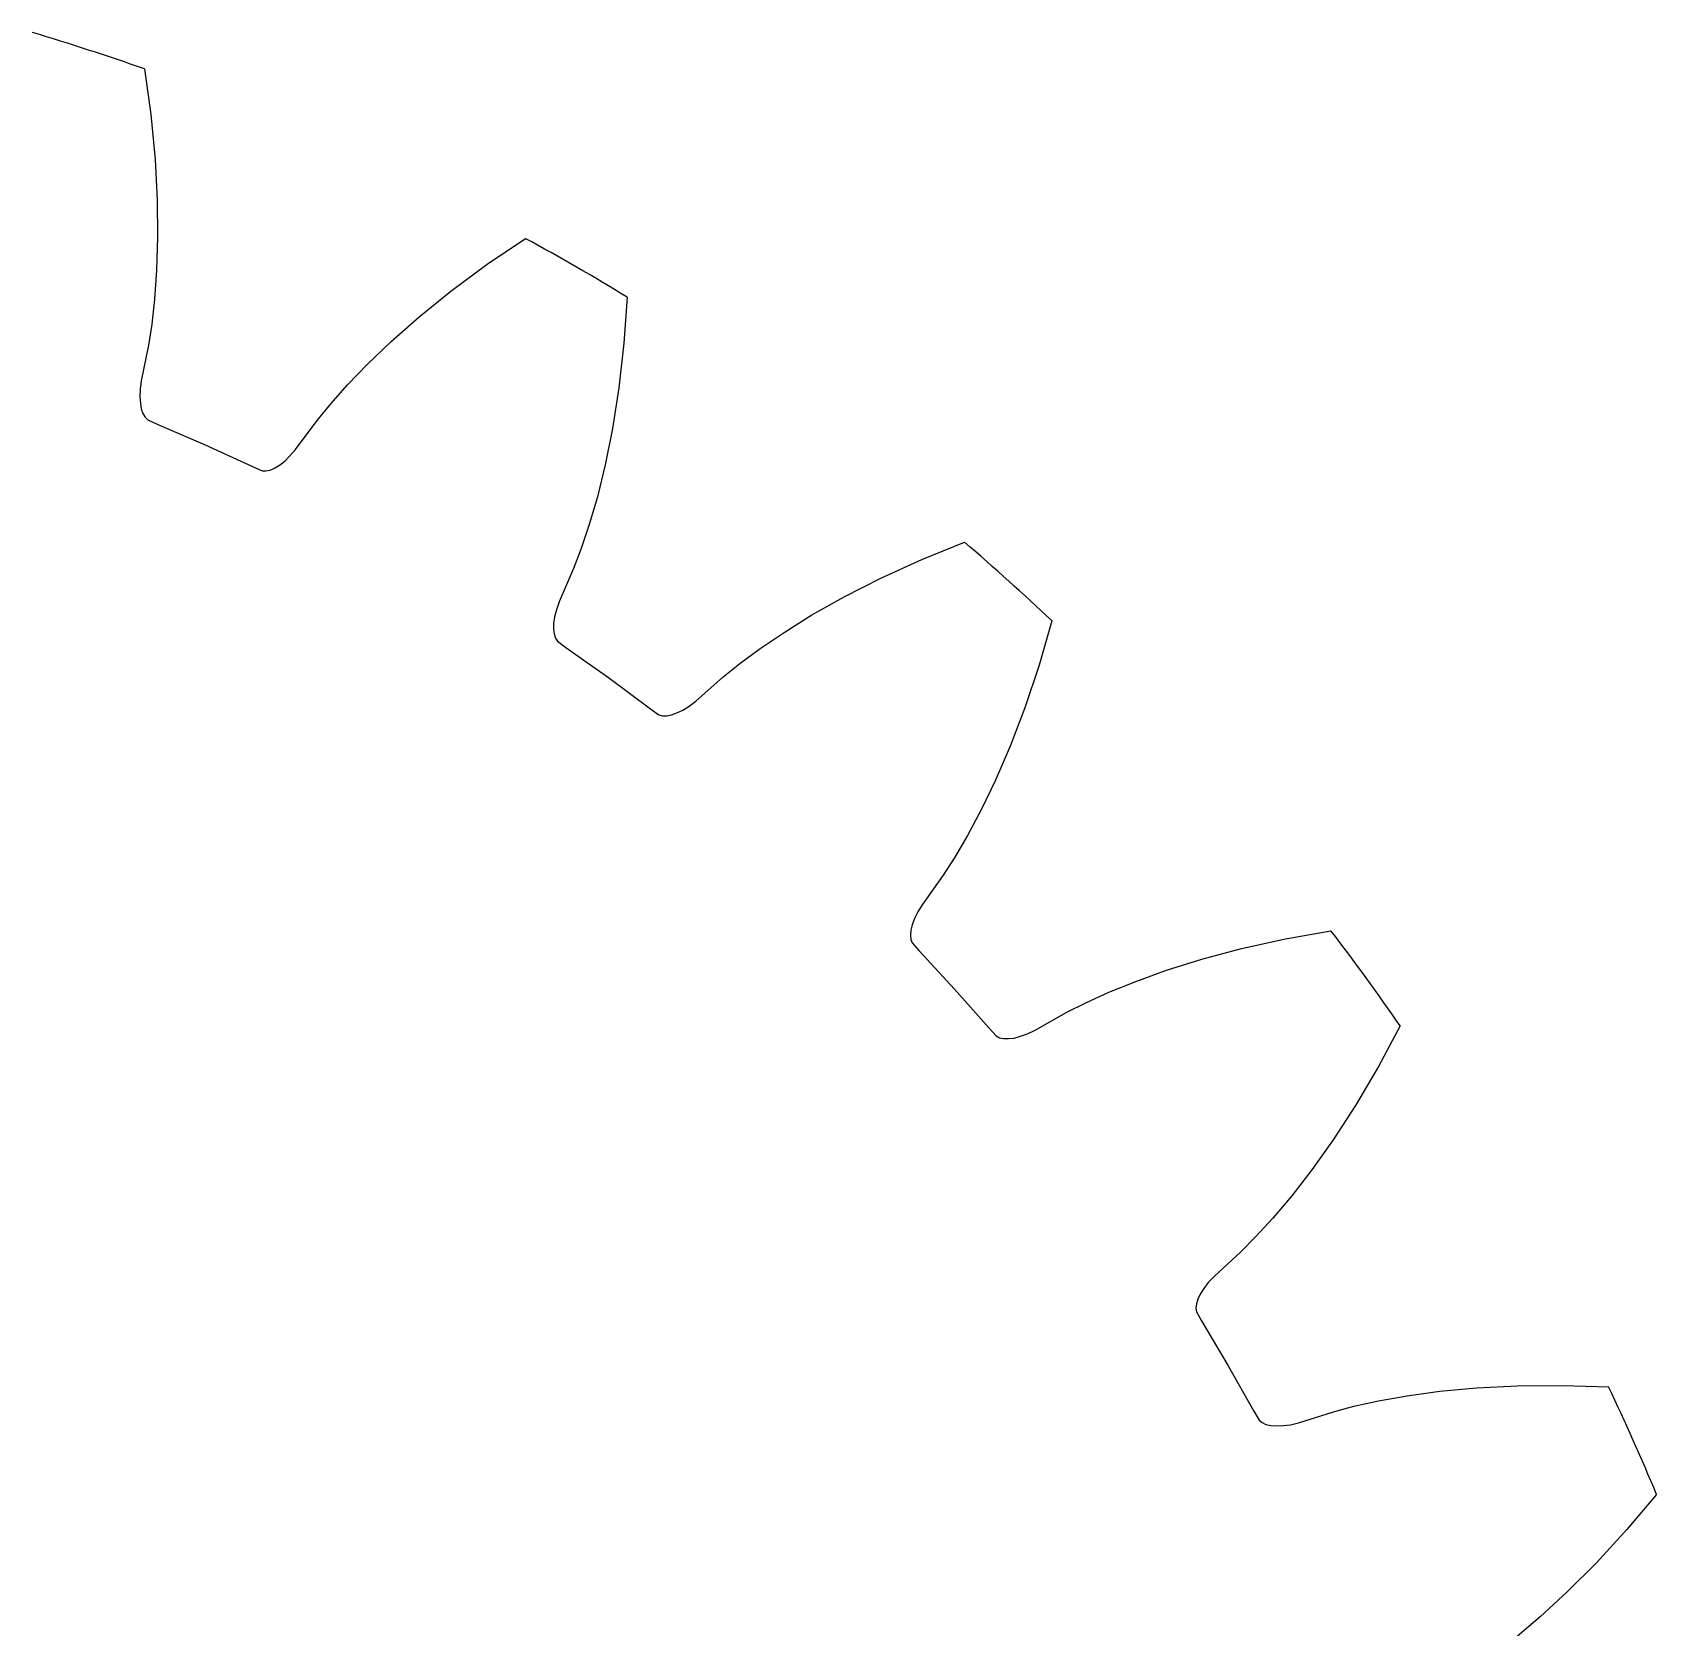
# Model space of a CAD drawing. Extents: x -16 to 23.7, y -15.9 to 15.9.
# Drawn here: x 4.59 to 14.76, y 5.34 to 15.33 of the extents above; entities that cross this region are included whole.
import ezdxf

# ---------------------------------------------------------------- set-up
doc = ezdxf.new("R2010")
doc.units = 0

msp = doc.modelspace()

# ---------------------------------------------------------------- linework, layer by layer
at = {"layer": 'layer1'}
for p, q in [((5.293, 15.099), (5.333, 14.813)), ((5.333, 14.813), (5.36, 14.532)), ((5.36, 14.532), (5.373, 14.276)), ((5.373, 14.276), (5.376, 14.044)), ((5.376, 14.044), (5.37, 13.838)), ((7.44, 13.875), (7.679, 14.037)), ((5.37, 13.838), (5.357, 13.657)), ((7.213, 13.707), (7.44, 13.875)), ((5.357, 13.657), (5.339, 13.5)), ((7.013, 13.545), (7.213, 13.707)), ((8.317, 13.668), (8.296, 13.381)), ((6.839, 13.392), (7.013, 13.545)), ((5.339, 13.5), (5.318, 13.368)), ((5.318, 13.368), (5.273, 13.145)), ((6.69, 13.25), (6.839, 13.392)), ((8.296, 13.381), (8.264, 13.1)), ((6.565, 13.119), (6.69, 13.25)), ((5.273, 13.145), (5.267, 13.092)), ((5.267, 13.092), (5.265, 13.045)), ((5.265, 13.045), (5.268, 13.004)), ((6.46, 13.001), (6.565, 13.119)), ((8.264, 13.1), (8.224, 12.846)), ((5.268, 13.004), (5.274, 12.969)), ((5.274, 12.969), (5.284, 12.94)), ((5.284, 12.94), (5.298, 12.917)), ((5.298, 12.917), (5.314, 12.9)), ((6.376, 12.897), (6.46, 13.001)), ((5.314, 12.9), (5.374, 12.874)), ((5.374, 12.874), (5.674, 12.744)), ((6.24, 12.714), (6.376, 12.897)), ((8.224, 12.846), (8.178, 12.619)), ((5.674, 12.744), (5.971, 12.607)), ((6.205, 12.674), (6.24, 12.714)), ((6.109, 12.597), (6.139, 12.616)), ((6.139, 12.616), (6.172, 12.642)), ((6.172, 12.642), (6.205, 12.674)), ((8.178, 12.619), (8.13, 12.419)), ((5.971, 12.607), (6.031, 12.581)), ((6.031, 12.581), (6.054, 12.58)), ((6.054, 12.58), (6.081, 12.585)), ((6.081, 12.585), (6.109, 12.597)), ((8.13, 12.419), (8.079, 12.245)), ((8.079, 12.245), (8.029, 12.095)), ((10.162, 12.025), (10.429, 12.134)), ((8.029, 12.095), (7.981, 11.97)), ((9.905, 11.908), (10.162, 12.025)), ((7.981, 11.97), (7.89, 11.761)), ((9.676, 11.791), (9.905, 11.908)), ((7.874, 11.711), (7.862, 11.666)), ((7.89, 11.761), (7.874, 11.711)), ((9.474, 11.678), (9.676, 11.791)), ((7.856, 11.625), (7.855, 11.589)), ((7.862, 11.666), (7.856, 11.625)), ((9.299, 11.569), (9.474, 11.678)), ((10.977, 11.641), (10.897, 11.364)), ((7.855, 11.589), (7.859, 11.559)), ((7.859, 11.559), (7.868, 11.533)), ((7.868, 11.533), (7.88, 11.514)), ((7.88, 11.514), (7.933, 11.475)), ((9.149, 11.468), (9.299, 11.569)), ((7.933, 11.475), (8.2, 11.286)), ((9.022, 11.374), (9.149, 11.468)), ((8.747, 11.139), (8.918, 11.29)), ((8.918, 11.29), (9.022, 11.374)), ((10.897, 11.364), (10.807, 11.096)), ((8.2, 11.286), (8.462, 11.09)), ((8.462, 11.09), (8.515, 11.053)), ((8.665, 11.082), (8.705, 11.107)), ((8.705, 11.107), (8.747, 11.139)), ((10.807, 11.096), (10.715, 10.856)), ((8.515, 11.053), (8.538, 11.046)), ((8.538, 11.046), (8.564, 11.046)), ((8.564, 11.046), (8.595, 11.052)), ((8.595, 11.052), (8.628, 11.064)), ((8.628, 11.064), (8.665, 11.082)), ((10.715, 10.856), (10.623, 10.643)), ((10.623, 10.643), (10.534, 10.457)), ((10.534, 10.457), (10.448, 10.297)), ((10.448, 10.297), (10.368, 10.161)), ((10.368, 10.161), (10.296, 10.049)), ((10.296, 10.049), (10.163, 9.863)), ((10.116, 9.776), (10.102, 9.737)), ((10.137, 9.818), (10.116, 9.776)), ((10.163, 9.863), (10.137, 9.818)), ((10.093, 9.703), (10.091, 9.672)), ((10.091, 9.672), (10.094, 9.646)), ((10.102, 9.737), (10.093, 9.703)), ((12.44, 9.649), (12.724, 9.7)), ((10.094, 9.646), (10.102, 9.624)), ((10.102, 9.624), (10.145, 9.575)), ((10.145, 9.575), (10.367, 9.334)), ((11.916, 9.522), (12.164, 9.588)), ((12.164, 9.588), (12.44, 9.649)), ((11.695, 9.453), (11.916, 9.522)), ((11.333, 9.315), (11.501, 9.383)), ((11.501, 9.383), (11.695, 9.453)), ((10.367, 9.334), (10.583, 9.089)), ((11.189, 9.249), (11.333, 9.315)), ((10.872, 9.077), (11.07, 9.189)), ((11.07, 9.189), (11.189, 9.249)), ((10.583, 9.089), (10.627, 9.041)), ((10.78, 9.039), (10.824, 9.055)), ((10.824, 9.055), (10.872, 9.077)), ((13.157, 9.104), (13.021, 8.85)), ((10.627, 9.041), (10.648, 9.03)), ((10.648, 9.03), (10.674, 9.024)), ((10.674, 9.024), (10.705, 9.024)), ((10.705, 9.024), (10.74, 9.028)), ((10.74, 9.028), (10.78, 9.039)), ((13.021, 8.85), (12.878, 8.606)), ((12.878, 8.606), (12.738, 8.391)), ((12.738, 8.391), (12.604, 8.202)), ((12.604, 8.202), (12.478, 8.039)), ((12.478, 8.039), (12.361, 7.9)), ((12.361, 7.9), (12.254, 7.784)), ((12.254, 7.784), (12.16, 7.689)), ((12.16, 7.689), (11.992, 7.535)), ((11.992, 7.535), (11.956, 7.496)), ((11.905, 7.424), (11.89, 7.392)), ((11.927, 7.459), (11.905, 7.424)), ((11.956, 7.496), (11.927, 7.459)), ((11.881, 7.363), (11.878, 7.336)), ((11.878, 7.336), (11.882, 7.313)), ((11.89, 7.392), (11.881, 7.363)), ((11.882, 7.313), (11.914, 7.256)), ((11.914, 7.256), (12.081, 6.975)), ((12.081, 6.975), (12.241, 6.69)), ((13.201, 6.787), (13.405, 6.815)), ((13.405, 6.815), (13.636, 6.836)), ((13.636, 6.836), (13.892, 6.849)), ((13.892, 6.849), (14.175, 6.852)), ((14.175, 6.852), (14.463, 6.843)), ((12.739, 6.687), (12.868, 6.721)), ((12.868, 6.721), (13.022, 6.755)), ((13.022, 6.755), (13.201, 6.787)), ((12.241, 6.69), (12.274, 6.634)), ((12.274, 6.634), (12.293, 6.619)), ((12.293, 6.619), (12.317, 6.608)), ((12.47, 6.606), (12.521, 6.618)), ((12.521, 6.618), (12.739, 6.687)), ((12.317, 6.608), (12.347, 6.601)), ((12.347, 6.601), (12.382, 6.598)), ((12.382, 6.598), (12.424, 6.6)), ((12.424, 6.6), (12.47, 6.606)), ((14.763, 6.169), (14.577, 5.949)), ((14.577, 5.949), (14.386, 5.741)), ((14.386, 5.741), (14.204, 5.559)), ((14.204, 5.559), (14.034, 5.402)), ((14.034, 5.402), (13.877, 5.269))]:
    msp.add_line(p, q, dxfattribs=at)
for start, end in [(70.68, 73.32), (58.68, 61.32), (46.68, 49.32), (34.68, 37.32), (22.68, 25.32)]:
    msp.add_arc((0, 0), 16, start, end, dxfattribs=at)
at = {"layer": 'layer3'}
for p, q in [((5.293, 15.099), (5.333, 14.813)), ((5.333, 14.813), (5.36, 14.532)), ((5.36, 14.532), (5.373, 14.276)), ((5.373, 14.276), (5.376, 14.044)), ((5.376, 14.044), (5.37, 13.838)), ((7.44, 13.875), (7.679, 14.037)), ((5.37, 13.838), (5.357, 13.657)), ((7.213, 13.707), (7.44, 13.875)), ((5.357, 13.657), (5.339, 13.5)), ((7.013, 13.545), (7.213, 13.707)), ((8.317, 13.668), (8.296, 13.381)), ((6.839, 13.392), (7.013, 13.545)), ((5.339, 13.5), (5.318, 13.368)), ((5.318, 13.368), (5.273, 13.145)), ((6.69, 13.25), (6.839, 13.392)), ((8.296, 13.381), (8.264, 13.1)), ((6.565, 13.119), (6.69, 13.25)), ((5.273, 13.145), (5.267, 13.092)), ((5.267, 13.092), (5.265, 13.045)), ((5.265, 13.045), (5.268, 13.004)), ((6.46, 13.001), (6.565, 13.119)), ((8.264, 13.1), (8.224, 12.846)), ((5.268, 13.004), (5.274, 12.969)), ((5.274, 12.969), (5.284, 12.94)), ((5.284, 12.94), (5.298, 12.917)), ((5.298, 12.917), (5.314, 12.9)), ((6.376, 12.897), (6.46, 13.001)), ((5.314, 12.9), (5.374, 12.874)), ((5.374, 12.874), (5.674, 12.744)), ((6.24, 12.714), (6.376, 12.897)), ((8.224, 12.846), (8.178, 12.619)), ((5.674, 12.744), (5.971, 12.607)), ((6.205, 12.674), (6.24, 12.714)), ((6.109, 12.597), (6.139, 12.616)), ((6.139, 12.616), (6.172, 12.642)), ((6.172, 12.642), (6.205, 12.674)), ((8.178, 12.619), (8.13, 12.419)), ((5.971, 12.607), (6.031, 12.581)), ((6.031, 12.581), (6.054, 12.58)), ((6.054, 12.58), (6.081, 12.585)), ((6.081, 12.585), (6.109, 12.597)), ((8.13, 12.419), (8.079, 12.245)), ((8.079, 12.245), (8.029, 12.095)), ((10.162, 12.025), (10.429, 12.134)), ((8.029, 12.095), (7.981, 11.97)), ((9.905, 11.908), (10.162, 12.025)), ((7.981, 11.97), (7.89, 11.761)), ((9.676, 11.791), (9.905, 11.908)), ((7.874, 11.711), (7.862, 11.666)), ((7.89, 11.761), (7.874, 11.711)), ((9.474, 11.678), (9.676, 11.791)), ((7.856, 11.625), (7.855, 11.589)), ((7.862, 11.666), (7.856, 11.625)), ((9.299, 11.569), (9.474, 11.678)), ((10.977, 11.641), (10.897, 11.364)), ((7.855, 11.589), (7.859, 11.559)), ((7.859, 11.559), (7.868, 11.533)), ((7.868, 11.533), (7.88, 11.514)), ((7.88, 11.514), (7.933, 11.475)), ((9.149, 11.468), (9.299, 11.569)), ((7.933, 11.475), (8.2, 11.286)), ((9.022, 11.374), (9.149, 11.468)), ((8.747, 11.139), (8.918, 11.29)), ((8.918, 11.29), (9.022, 11.374)), ((10.897, 11.364), (10.807, 11.096)), ((8.2, 11.286), (8.462, 11.09)), ((8.462, 11.09), (8.515, 11.053)), ((8.665, 11.082), (8.705, 11.107)), ((8.705, 11.107), (8.747, 11.139)), ((10.807, 11.096), (10.715, 10.856)), ((8.515, 11.053), (8.538, 11.046)), ((8.538, 11.046), (8.564, 11.046)), ((8.564, 11.046), (8.595, 11.052)), ((8.595, 11.052), (8.628, 11.064)), ((8.628, 11.064), (8.665, 11.082)), ((10.715, 10.856), (10.623, 10.643)), ((10.623, 10.643), (10.534, 10.457)), ((10.534, 10.457), (10.448, 10.297)), ((10.448, 10.297), (10.368, 10.161)), ((10.368, 10.161), (10.296, 10.049)), ((10.296, 10.049), (10.163, 9.863)), ((10.116, 9.776), (10.102, 9.737)), ((10.137, 9.818), (10.116, 9.776)), ((10.163, 9.863), (10.137, 9.818)), ((10.093, 9.703), (10.091, 9.672)), ((10.091, 9.672), (10.094, 9.646)), ((10.102, 9.737), (10.093, 9.703)), ((12.44, 9.649), (12.724, 9.7)), ((10.094, 9.646), (10.102, 9.624)), ((10.102, 9.624), (10.145, 9.575)), ((10.145, 9.575), (10.367, 9.334)), ((11.916, 9.522), (12.164, 9.588)), ((12.164, 9.588), (12.44, 9.649)), ((11.695, 9.453), (11.916, 9.522)), ((11.333, 9.315), (11.501, 9.383)), ((11.501, 9.383), (11.695, 9.453)), ((10.367, 9.334), (10.583, 9.089)), ((11.189, 9.249), (11.333, 9.315)), ((10.872, 9.077), (11.07, 9.189)), ((11.07, 9.189), (11.189, 9.249)), ((10.583, 9.089), (10.627, 9.041)), ((10.78, 9.039), (10.824, 9.055)), ((10.824, 9.055), (10.872, 9.077)), ((13.157, 9.104), (13.021, 8.85)), ((10.627, 9.041), (10.648, 9.03)), ((10.648, 9.03), (10.674, 9.024)), ((10.674, 9.024), (10.705, 9.024)), ((10.705, 9.024), (10.74, 9.028)), ((10.74, 9.028), (10.78, 9.039)), ((13.021, 8.85), (12.878, 8.606)), ((12.878, 8.606), (12.738, 8.391)), ((12.738, 8.391), (12.604, 8.202)), ((12.604, 8.202), (12.478, 8.039)), ((12.478, 8.039), (12.361, 7.9)), ((12.361, 7.9), (12.254, 7.784)), ((12.254, 7.784), (12.16, 7.689)), ((12.16, 7.689), (11.992, 7.535)), ((11.992, 7.535), (11.956, 7.496)), ((11.905, 7.424), (11.89, 7.392)), ((11.927, 7.459), (11.905, 7.424)), ((11.956, 7.496), (11.927, 7.459)), ((11.881, 7.363), (11.878, 7.336)), ((11.878, 7.336), (11.882, 7.313)), ((11.89, 7.392), (11.881, 7.363)), ((11.882, 7.313), (11.914, 7.256)), ((11.914, 7.256), (12.081, 6.975)), ((12.081, 6.975), (12.241, 6.69)), ((13.201, 6.787), (13.405, 6.815)), ((13.405, 6.815), (13.636, 6.836)), ((13.636, 6.836), (13.892, 6.849)), ((13.892, 6.849), (14.175, 6.852)), ((14.175, 6.852), (14.463, 6.843)), ((12.739, 6.687), (12.868, 6.721)), ((12.868, 6.721), (13.022, 6.755)), ((13.022, 6.755), (13.201, 6.787)), ((12.241, 6.69), (12.274, 6.634)), ((12.274, 6.634), (12.293, 6.619)), ((12.293, 6.619), (12.317, 6.608)), ((12.47, 6.606), (12.521, 6.618)), ((12.521, 6.618), (12.739, 6.687)), ((12.317, 6.608), (12.347, 6.601)), ((12.347, 6.601), (12.382, 6.598)), ((12.382, 6.598), (12.424, 6.6)), ((12.424, 6.6), (12.47, 6.606)), ((14.763, 6.169), (14.577, 5.949)), ((14.577, 5.949), (14.386, 5.741)), ((14.386, 5.741), (14.204, 5.559)), ((14.204, 5.559), (14.034, 5.402)), ((14.034, 5.402), (13.877, 5.269))]:
    msp.add_line(p, q, dxfattribs=at)
for start, end in [(70.68, 73.32), (58.68, 61.32), (46.68, 49.32), (34.68, 37.32), (22.68, 25.32)]:
    msp.add_arc((0, 0), 16, start, end, dxfattribs=at)

doc.saveas('drawing.dxf')
